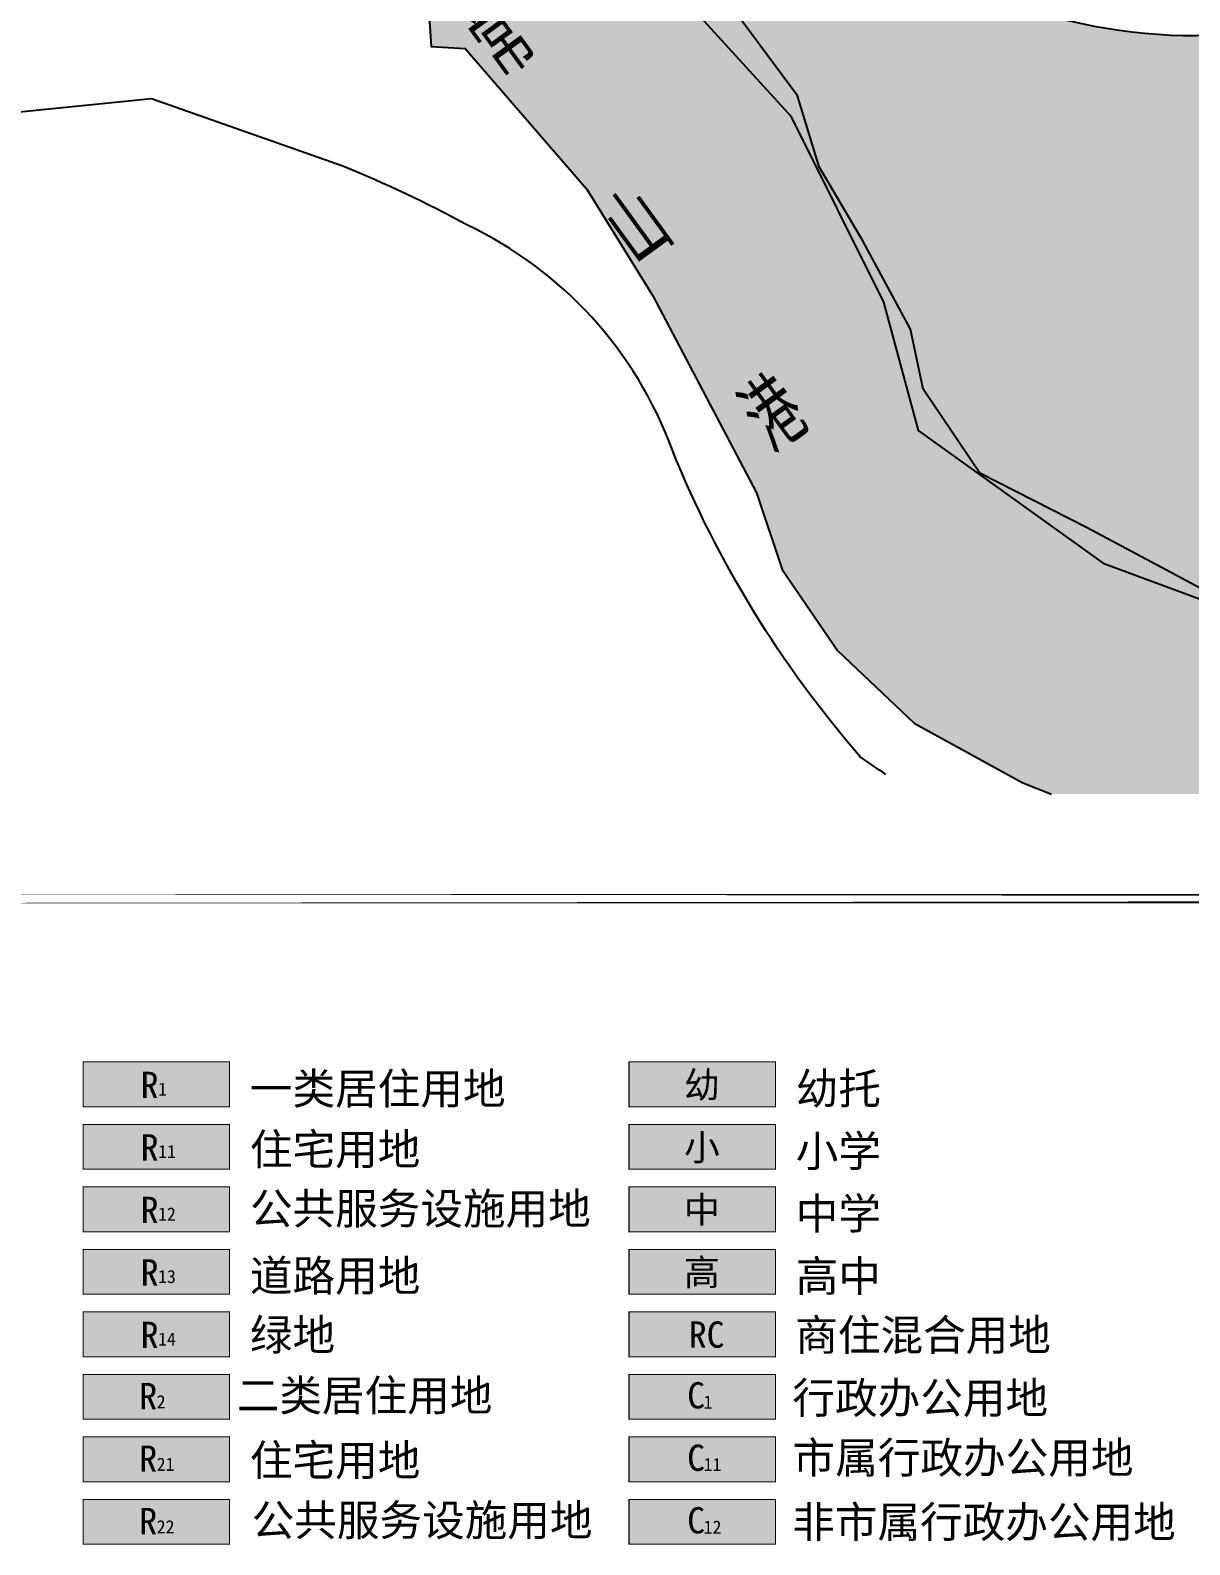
# Model space of a CAD drawing. Extents: x 2442 to 11417, y 1140 to 9206.
# Drawn here: x 6328 to 6996, y 2779 to 3651 of the extents above; entities that cross this region are included whole.
import ezdxf

# ---------------------------------------------------------------- set-up
doc = ezdxf.new("R2010")
doc.units = 0
doc.header["$LTSCALE"] = 1000
doc.header["$MEASUREMENT"] = 0
for name, color, linetype in [('13-X-图例', 7, 'Continuous'), ('FGX', 212, 'Continuous'), ('RD-红线', 1, 'Continuous'), ('TK', 7, 'Continuous'), ('YD-E1', 131, 'Continuous'), ('YD-G1', 100, 'Continuous'), ('zg-E1', 151, 'Continuous'), ('基层360', 220, 'Continuous'), ('蓝线', 5, 'Continuous')]:
    doc.layers.add(name, color=color, linetype=linetype)
doc.styles.add('ht', font='simhei.ttf')
doc.styles.get("Standard").update_dxf_attribs({"font": 'gbenor.shx', "bigfont": 'gbcbig.shx'})

msp = doc.modelspace()

# ---------------------------------------------------------------- hatches: boundary and pattern name
at = {"layer": '13-X-图例', "ltscale": 5000}
for color, points in [(51, [(6358.089734984091, 3057.016606781085), (6358.089734984017, 3031.25336681916), (6442.45689282882, 3031.253366819195), (6442.45689282882, 3057.01660678112)]), (51, [(6442.45689282882, 2995.253366819165), (6442.45689282882, 3021.016606781085), (6358.089734984087, 3021.01660678105), (6358.089734984017, 2995.253366819129)]), (51, [(6442.217348646737, 2959.274631668015), (6442.217348646733, 2985.037871629936), (6357.850190801999, 2985.037871629901), (6357.850190801933, 2959.274631667976)]), (51, [(6442.217348646724, 2923.202888011191), (6442.217348646724, 2948.966127973107), (6357.850190801986, 2948.966127973068), (6357.850190801921, 2923.20288801116)]), (51, [(6442.452133785103, 2887.044945709539), (6442.452133785103, 2912.808185671455), (6358.08497594037, 2912.80818567142), (6358.084975940305, 2887.0449457095)]), (32, [(6672.58176997724, 2913.016606781392), (6756.948927821939, 2913.016606781427), (6756.948927821973, 2887.253366819471), (6672.581769977171, 2887.253366819471)])]:
    msp.add_hatch(color=color, dxfattribs=at).paths.add_polyline_path(points)
at = {"layer": '13-X-图例'}
for color, points in [(31, [(6672.58176997724, 3057.016606781086), (6756.948927821939, 3057.016606781121), (6756.948927821973, 3031.253366819165), (6672.581769977171, 3031.253366819165)]), (31, [(6672.58176997724, 3021.016606781086), (6756.948927821939, 3021.016606781121), (6756.948927821973, 2995.253366819165), (6672.581769977171, 2995.253366819165)]), (31, [(6672.58176997724, 2985.016606781086), (6756.948927821939, 2985.016606781121), (6756.948927821973, 2959.253366819165), (6672.581769977171, 2959.253366819165)]), (31, [(6672.58176997724, 2949.016606781086), (6756.948927821939, 2949.016606781121), (6756.948927821973, 2923.253366819165), (6672.581769977171, 2923.253366819165)]), (50, [(6358.089734984087, 2877.016606781047), (6442.45689282882, 2877.016606781082), (6442.45689282882, 2851.253366819161), (6358.089734984017, 2851.253366819126)]), (21, [(6672.58176997724, 2877.016606781116), (6756.948927821903, 2877.016606781186), (6756.948927821973, 2851.253366819265), (6672.581769977171, 2851.25336681923)]), (221, [(6672.581769977336, 2877.016606781121), (6756.948927822034, 2877.016606781191), (6756.948927822034, 2851.253366819235), (6672.581769977231, 2851.253366819235)]), (50, [(6358.0897349841, 2841.016606781082), (6442.456892828834, 2841.016606781117), (6442.456892828834, 2815.253366819196), (6358.08973498403, 2815.253366819161)]), (221, [(6672.581769977336, 2841.016606781082), (6756.948927822034, 2841.016606781152), (6756.948927822034, 2815.253366819196), (6672.581769977231, 2815.253366819196)]), (50, [(6358.089734984087, 2805.016606781082), (6442.45689282882, 2805.016606781117), (6442.45689282882, 2779.253366819196), (6358.089734984017, 2779.253366819161)]), (221, [(6672.581769977336, 2805.016606781082), (6756.948927822034, 2805.016606781152), (6756.948927822034, 2779.253366819196), (6672.581769977231, 2779.253366819196)])]:
    msp.add_hatch(color=color, dxfattribs=at).paths.add_polyline_path(points)
at = {"layer": 'YD-E1'}
h = msp.add_hatch(color=256, dxfattribs=at)
edge = h.paths.add_edge_path()
edge.add_line((6916.058971744192, 3211.278373278204), (7296.190335077135, 3211.278373278205))
edge.add_line((7296.190335077135, 3211.278373278205), (7314.999517178539, 3324.118792425959))
edge.add_line((7314.999517178539, 3324.118792425959), (7275.378198924146, 3306.972600858194))
edge.add_line((7275.378198924146, 3306.972600858194), (7188.233725528133, 3290.17700538346))
edge.add_line((7188.233725528133, 3290.17700538346), (7106.339195635798, 3297.523639360457))
edge.add_line((7106.339195635798, 3297.523639360457), (7013.235608782586, 3323.79830548572))
edge.add_line((7013.235608782586, 3323.79830548572), (6936.591022630706, 3364.737901416932))
edge.add_line((6936.591022630706, 3364.737901416932), (6874.645026329455, 3396.230307231467))
edge.add_line((6874.645026329455, 3396.230307231467), (6842.09829672557, 3444.516537267735))
edge.add_line((6842.09829672557, 3444.516537267735), (6834.747958662871, 3479.158006412464))
edge.add_line((6834.747958662871, 3479.158006412464), (6807.451172621708, 3529.544792731428))
edge.add_line((6807.451172621708, 3529.544792731428), (6782.25269522658, 3572.583174153771))
edge.add_line((6782.25269522658, 3572.583174153771), (6769.652413660744, 3613.522770213514))
edge.add_line((6769.652413660744, 3613.522770213514), (6716.107995841965, 3685.953000829431))
edge.add_line((6716.107995841965, 3685.953000829431), (6661.510252049829, 3737.390065451849))
edge.add_line((6661.510252049829, 3737.390065451849), (6621.24191305133, 3794.579749925123))
edge.add_line((6621.24191305133, 3794.579749925123), (6588.693097651525, 3823.971599226406))
edge.add_line((6588.693097651525, 3823.971599226406), (6556.146368048252, 3853.365219653166))
edge.add_line((6556.146368048252, 3853.365219653166), (6513.099751441034, 3873.309878583726))
edge.add_line((6513.099751441034, 3873.309878583726), (6449.053360825605, 3893.254537513297))
edge.add_line((6449.053360825605, 3893.254537513297), (6398.658491942087, 3905.850791340219))
edge.add_line((6398.658491942087, 3905.850791340219), (6293.665879273845, 3897.452108038432))
edge.add_line((6293.665879273845, 3897.452108038432), (6219.119601651517, 3863.860917087223))
edge.add_line((6219.119601651517, 3863.860917087223), (6129.876819489418, 3806.127496678746))
edge.add_line((6129.876819489418, 3806.127496678746), (5889.841559969489, 3636.77235175125))
edge.add_line((5889.841559969489, 3636.77235175125), (5861.493533695193, 3611.578072978878))
edge.add_line((5861.493533695193, 3611.578072978878), (5816.346522520553, 3556.993716016018))
edge.add_line((5816.346522520553, 3556.993716016018), (5685.106278140047, 3410.030927274644))
edge.add_line((5685.106278140047, 3410.030927274644), (5625.260676789991, 3320.805101403711))
edge.add_line((5625.260676789991, 3320.805101403711), (5543.078307175889, 3193.151136832007))
edge.add_line((5543.078307175889, 3193.151136832007), (5497.931296011599, 3098.675690898443))
edge.add_line((5497.931296011599, 3098.675690898443), (5426.5366530844, 2927.570672600803))
edge.add_line((5426.5366530844, 2927.570672600803), (5405.911792998679, 2880.795989572682))
edge.add_line((5405.911792998679, 2880.795989572682), (5511.980923416846, 2851.554979894454))
edge.add_arc((5242.495413469282, 1874.020550868517), 1014.000000001364, 71.74313150120088, 74.58759755621611, ccw=False)
edge.add_line((5560.158952788275, 2836.977390913851), (5566.879302534393, 2852.859230746323))
edge.add_line((5566.879302534393, 2852.859230746323), (5587.760186286139, 2876.193826380389))
edge.add_line((5587.760186286139, 2876.193826380389), (5619.697864041005, 2954.794662783259))
edge.add_line((5619.697864041005, 2954.794662783259), (5651.635541788728, 3012.517456410105))
edge.add_line((5651.635541788728, 3012.517456410105), (5666.375848006144, 3044.449101561365))
edge.add_line((5666.375848006144, 3044.449101561365), (5683.573219551461, 3061.643200568441))
edge.add_line((5683.573219551461, 3061.643200568441), (5722.882093308132, 3135.330931218328))
edge.add_line((5722.882093308132, 3135.330931218328), (5762.190967065439, 3228.669313749294))
edge.add_line((5762.190967065439, 3228.669313749294), (5794.128644820321, 3258.144406007855))
edge.add_line((5794.128644820321, 3258.144406007855), (5887.857969879802, 3380.431856142278))
edge.add_line((5887.857969879802, 3380.431856142278), (5982.444556262777, 3468.858904039455))
edge.add_line((5982.444556262777, 3468.858904039455), (6074.571991535136, 3547.45974044751))
edge.add_line((6074.571991535136, 3547.45974044751), (6271.112188736424, 3654.306507108585))
edge.add_line((6271.112188736424, 3654.306507108585), (6342.356654453753, 3683.783370495145))
edge.add_line((6342.356654453753, 3683.783370495145), (6409.917607965515, 3681.326817619324))
edge.add_line((6409.917607965515, 3681.326817619324), (6441.855285721009, 3681.326817618845))
edge.add_line((6441.855285721009, 3681.326817618845), (6445.540883721816, 3704.66141325193))
edge.add_line((6445.540883721816, 3704.66141325193), (6477.478561477681, 3713.2584627555))
edge.add_line((6477.478561477681, 3713.2584627555), (6489.761802356119, 3729.223399760142))
edge.add_line((6489.761802356119, 3729.223399760142), (6498.35944522932, 3737.820449263492))
edge.add_line((6498.35944522932, 3737.820449263492), (6554.865690531764, 3697.29175462449))
edge.add_line((6554.865690531764, 3697.29175462449), (6558.551288533068, 3642.025513856086))
edge.add_line((6558.551288533068, 3642.025513856086), (6578.203639618305, 3640.798122981579))
edge.add_line((6578.203639618305, 3640.798122981579), (6648.221658464365, 3559.740733706895))
edge.add_line((6648.221658464365, 3559.740733706895), (6686.301999554076, 3498.333996311427))
edge.add_line((6686.301999554076, 3498.333996311427), (6746.051654531377, 3384.88801118476))
edge.add_line((6746.051654531377, 3384.88801118476), (6760.791960742412, 3340.67537279208))
edge.add_line((6760.791960742412, 3340.67537279208), (6792.729638500543, 3294.006181528213))
edge.add_line((6792.729638500543, 3294.006181528213), (6836.950557131378, 3252.250096016567))
edge.add_line((6836.950557131378, 3252.250096016567), (6899.59737996123, 3217.86189800892))
edge.add_line((6899.59737996123, 3217.86189800892), (6916.058971744192, 3211.278373278204))
at = {"layer": 'YD-G1'}
h = msp.add_hatch(color=256, dxfattribs=at)
edge = h.paths.add_edge_path()
edge.add_line((6334.030802694435, 3972.017776171489), (6658.090594713996, 4097.95333804315))
edge.add_line((6658.090594713996, 4097.95333804315), (6673.507266693232, 4088.455575242926))
edge.add_line((6673.507266693236, 4088.455575242461), (6688.708275883746, 3930.324858321148))
edge.add_arc((6999.27661653083, 3960.179603132125), 311.9999999999612, 185.4909360959213, 270.0424504551895)
edge.add_line((6999.507777375776, 3648.179688765727), (7102.809613244487, 3648.256225131651))
edge.add_arc((6118.50177159036, 3652.645706696604), 984.3176289644589, 351.2997668242568, 359.74449344998385, ccw=False)
edge.add_line((7091.493124561631, 3503.75305498709), (7077.345988118099, 3418.881272820698))
edge.add_line((7077.345988118157, 3418.881272820699), (7277.868882572199, 3405.463602413186))
edge.add_line((7277.868882572146, 3405.463602412719), (7260.989319536673, 3304.199392321391))
edge.add_line((7260.989319536727, 3304.199392321857), (7188.233725529306, 3290.17700538254))
edge.add_line((7188.233725529364, 3290.177005382541), (7106.339195637182, 3297.523639361867))
edge.add_line((7106.339195637128, 3297.523639361401), (7013.235608779318, 3323.79830548662))
edge.add_line((7013.235608779318, 3323.79830548662), (6936.591022389147, 3364.737901543148))
edge.add_line((6936.591022389143, 3364.737901543614), (6874.645026329799, 3396.230307231936))
edge.add_line((6874.645026329804, 3396.23030723147), (6842.098296725681, 3444.516537268202))
edge.add_line((6842.098296725623, 3444.516537268201), (6834.747958663109, 3479.158006412001))
edge.add_line((6834.747958663109, 3479.158006412001), (6807.451172561201, 3529.54479283749))
edge.add_line((6807.451172561201, 3529.54479283749), (6782.252695225627, 3572.583174156091))
edge.add_line((6782.252695225685, 3572.583174156091), (6769.6524136604, 3613.522770213046))
edge.add_line((6769.652413660337, 3613.522770213511), (6716.1079958399, 3685.953000832205))
edge.add_line((6716.107995839964, 3685.95300083174), (6661.510252049022, 3737.39006545091))
edge.add_line((6661.510252049022, 3737.39006545091), (6621.241913049795, 3794.579749927436))
edge.add_line((6621.241913049736, 3794.579749927436), (6588.693097651525, 3823.971599226406))
edge.add_line((6588.693097651525, 3823.971599226406), (6556.146368047557, 3853.365219652693))
edge.add_line((6556.146368047612, 3853.36521965316), (6513.099751438698, 3873.309878584635))
edge.add_line((6513.099751438698, 3873.309878584635), (6449.053360819416, 3893.2545375151))
edge.add_line((6449.053360819422, 3893.254537514635), (6398.658491942093, 3905.850791339753))
edge.add_line((6398.658491942087, 3905.850791340219), (6355.696676661679, 3902.41414307122))
edge.add_line((6355.696676661679, 3902.41414307122), (6334.030802694018, 3972.017776172416))
edge = h.paths.add_edge_path(flags=16)
edge.add_line((6629.660061669958, 4065.447553999285), (6492.822642112875, 4012.270030155323))
edge.add_line((6492.822642112875, 4012.270030155323), (6502.343457203158, 3987.770887005222))
edge.add_line((6502.343457203158, 3987.770887005222), (6637.737656770158, 3915.932282335603))
edge.add_line((6637.737656770158, 3915.932282335603), (6669.528394884514, 3921.577656016638))
edge.add_arc((6999.276616530454, 3960.179603132581), 331.9999999997021, 185.4909360960111, 186.6769354821976, ccw=False)
edge.add_line((6668.80004891918, 3928.411092628099), (6657.110467165028, 4050.013673096601))
edge.add_line((6657.110467165028, 4050.013673096601), (6629.660061669747, 4065.447553999203))

# ---------------------------------------------------------------- linework, layer by layer
at = {"layer": '13-X-图例', "linetype": 'Continuous', "const_width": 0.6}
for points in [[(6358.089734984087, 3057.016606781086), (6442.45689282882, 3057.016606781121), (6442.45689282882, 3031.2533668192), (6358.089734984017, 3031.253366819165)], [(6672.58176997724, 3057.016606781086), (6756.948927821939, 3057.016606781121), (6756.948927821973, 3031.253366819165), (6672.581769977171, 3031.253366819165)], [(6358.089734984087, 3021.016606781051), (6442.45689282882, 3021.016606781086), (6442.45689282882, 2995.253366819165), (6358.089734984017, 2995.253366819131)], [(6672.58176997724, 3021.016606781086), (6756.948927821939, 3021.016606781121), (6756.948927821973, 2995.253366819165), (6672.581769977171, 2995.253366819165)], [(6358.0897349841, 2985.016606781086), (6442.456892828834, 2985.016606781121), (6442.456892828834, 2959.2533668192), (6358.08973498403, 2959.253366819165)], [(6672.58176997724, 2985.016606781086), (6756.948927821939, 2985.016606781121), (6756.948927821973, 2959.253366819165), (6672.581769977171, 2959.253366819165)], [(6358.0897349841, 2949.016606781086), (6442.456892828834, 2949.016606781121), (6442.456892828834, 2923.2533668192), (6358.08973498403, 2923.253366819165)], [(6672.58176997724, 2949.016606781086), (6756.948927821939, 2949.016606781121), (6756.948927821973, 2923.253366819165), (6672.581769977171, 2923.253366819165)], [(6358.0897349841, 2913.016606781086), (6442.456892828834, 2913.016606781121), (6442.456892828834, 2887.2533668192), (6358.08973498403, 2887.253366819165)], [(6672.58176997724, 2913.016606781392), (6756.948927821939, 2913.016606781427), (6756.948927821973, 2887.253366819471), (6672.581769977171, 2887.253366819471)], [(6358.089734984087, 2877.016606781047), (6442.45689282882, 2877.016606781082), (6442.45689282882, 2851.253366819161), (6358.089734984017, 2851.253366819126)], [(6672.581769977336, 2877.016606781121), (6756.948927822034, 2877.016606781191), (6756.948927822034, 2851.253366819235), (6672.581769977231, 2851.253366819235)], [(6358.0897349841, 2841.016606781082), (6442.456892828834, 2841.016606781117), (6442.456892828834, 2815.253366819196), (6358.08973498403, 2815.253366819161)], [(6672.581769977336, 2841.016606781082), (6756.948927822034, 2841.016606781152), (6756.948927822034, 2815.253366819196), (6672.581769977231, 2815.253366819196)], [(6358.089734984087, 2805.016606781082), (6442.45689282882, 2805.016606781117), (6442.45689282882, 2779.253366819196), (6358.089734984017, 2779.253366819161)], [(6672.581769977336, 2805.016606781082), (6756.948927822034, 2805.016606781152), (6756.948927822034, 2779.253366819196), (6672.581769977231, 2779.253366819196)]]:
    msp.add_lwpolyline(points, close=True, dxfattribs=at)
at = {"layer": 'FGX'}
msp.add_lwpolyline([(6688.708275883804, 3930.324858321148, 0.3866276206702916), (6999.507777375834, 3648.179688765728)], format="xyb", dxfattribs=at)
msp.add_lwpolyline([(7013.235608779318, 3323.79830548662), (6936.591022389147, 3364.737901543148), (6936.591022389143, 3364.737901543614), (6874.645026329799, 3396.230307231936), (6874.645026329804, 3396.23030723147), (6842.098296725681, 3444.516537268202), (6842.098296725623, 3444.516537268201), (6834.747958663109, 3479.158006412001), (6834.747958663109, 3479.158006412001), (6807.451172561201, 3529.54479283749), (6807.451172561201, 3529.54479283749), (6782.252695225627, 3572.583174156091), (6782.252695225685, 3572.583174156091), (6769.6524136604, 3613.522770213046), (6769.652413660337, 3613.522770213511), (6716.1079958399, 3685.953000832205)], dxfattribs=at)
at = {"layer": 'RD-红线'}
msp.add_lwpolyline([(5678.140889132454, 2791.366803514442), (5626.484274322338, 2812.502599041607, 0.0298539444309165), (5511.980923416846, 2851.554979894454), (5341.524975588327, 2898.546069577344), (5327.200525505605, 2928.199320419568), (5399.492026016869, 3098.338433106521, -0.2022824941735947), (6278.559485388036, 3950.460607757578), (6658.090594713996, 4097.95333804315), (6673.507266693232, 4088.455575242926), (6688.708275883688, 3930.324858321148, 0.3866276206703452), (6999.507777375776, 3648.179688765727), (7332.525482813839, 3648.426421699417), (7352.536089910406, 3628.019830632608, -0.03325970414022376), (7338.196588036881, 3463.283121026184), (7296.190335077077, 3211.278373278205)], format="xyb", dxfattribs=at)
at = {"layer": 'TK', "linetype": 'Continuous', "const_width": 5.46193054645554, "flags": 128}
msp.add_lwpolyline([(6094.531688581137, 3151.130113422554), (10610.32442361478, 3151.130113422554), (6094.531688581137, 3151.130113422554)], dxfattribs=at)
at = {"layer": 'zg-E1'}
for points in [[(6554.865690531758, 3697.291754624956), (6558.551288533072, 3642.02551385562), (6578.203639618538, 3640.798122981581), (6648.221658464154, 3559.740733704565), (6686.301999556126, 3498.33399631005), (6746.051654531449, 3384.888011183364), (6760.791960742465, 3340.675372792546), (6792.729638499791, 3294.00618152774), (6836.950557130745, 3252.250096015629), (6899.597379975557, 3217.861898002071), (6916.058971742662, 3211.278373278205)], [(7296.190335077135, 3211.278373278205), (7303.825686016669, 3257.084522408591), (7314.999517178485, 3324.118792425493), (7275.378198923622, 3306.972600858189), (7188.233725525813, 3290.177005382507), (7106.339195636725, 3297.523639360932), (7013.235608779488, 3323.798305487087), (6936.591022402834, 3364.737901530239), (6874.645026329508, 3396.230307231933), (6842.098296725623, 3444.516537268201), (6834.747958663283, 3479.158006412002), (6807.451172561407, 3529.544792828178), (6782.252695225045, 3572.583174156085), (6769.6524136604, 3613.522770213046), (6716.107995838916, 3685.95300083173)], [(7499.187847724045, 3501.618181995425), (7494.812071086808, 3504.320404911201), (7454.915003420409, 3500.121063260116), (7430.765680467989, 3475.977062678241), (7392.9690073619, 3414.044300621702), (7385.620755094117, 3381.501616738916), (7382.469120357339, 3364.706021263984), (7345.723687428365, 3337.414728352846), (7275.378198924083, 3306.972600858659), (7188.233725529364, 3290.177005382541), (7106.339195637128, 3297.523639361401), (7013.235608779318, 3323.79830548662), (6936.591022389143, 3364.737901543614), (6874.645026329804, 3396.23030723147), (6842.098296725623, 3444.516537268201), (6834.747958663109, 3479.158006412001), (6807.451172561201, 3529.54479283749), (6782.252695225685, 3572.583174156091), (6769.652413660337, 3613.522770213511), (6716.107995839964, 3685.95300083174)]]:
    msp.add_lwpolyline(points, dxfattribs=at)
at = {"layer": '蓝线', "linetype": 'Continuous', "ltscale": 0.3}
msp.add_lwpolyline([(7986.606533182646, 4002.788161678347), (7986.412339645723, 4002.389140879402), (7948.75506820379, 3946.539352195044), (7862.659484154778, 3792.641877438989), (7826.00924669113, 3710.51770616055), (7715.801976380637, 3562.498448707978), (7622.850416301982, 3469.023294076324), (7571.677749078255, 3444.560407483135), (7537.192610156955, 3469.579287464265), (7473.424340534057, 3483.772642739089), (7420.678650343958, 3468.002987038808), (7352.755959342951, 3322.543940183775), (7322.980388148342, 3296.573632582091), (7032.963839233795, 3311.811356524006), (6946.821591461892, 3343.668352518231), (6839.391961245099, 3420.688591516111), (6819.50058434566, 3494.663916923571), (6766.134754098195, 3601.327899914235), (6689.897806529014, 3685.135360444896), (6610.520226568333, 3796.453856389038), (6516.047420913092, 3841.889367456126), (6355.116839786215, 3856.480287560658), (6272.728304813327, 3846.396293740812), (6044.792295244384, 3717.451987278415)], dxfattribs=at)
msp.add_lwpolyline([(7986.606533182646, 4002.788161678347), (7986.412339645723, 4002.389140879402), (7948.75506820379, 3946.539352195044), (7862.659484154778, 3792.641877438989), (7826.00924669113, 3710.51770616055), (7715.801976380637, 3562.498448707978), (7622.850416301982, 3469.023294076324), (7571.677749078255, 3444.560407483135), (7537.192610156955, 3469.579287464265), (7473.424340534057, 3483.772642739089), (7420.678650343958, 3468.002987038808), (7352.755959342951, 3322.543940183775), (7322.980388148342, 3296.573632582091), (7032.963839233795, 3311.811356524006), (6946.821591461892, 3343.668352518231), (6839.391961245099, 3420.688591516111), (6819.50058434566, 3494.663916923571), (6766.134754098195, 3601.327899914235), (6689.897806529014, 3685.135360444896), (6610.520226568333, 3796.453856389038), (6516.047420913092, 3841.889367456126), (6355.116839786215, 3856.480287560658), (6272.728304813327, 3846.396293740812), (6044.792295244384, 3717.451987278415)], dxfattribs=at)
msp.add_lwpolyline([(6820.61132123031, 3222.645805743057, -0.008642860385680427), (6805.876001691924, 3232.812376393895, -0.08316148080143368), (6697.576363300979, 3409.432047281909, 0.1966112603453964), (6579.157446519999, 3539.15947227875, 0.02689774434501935), (6507.751753124814, 3573.017689016665), (6397.397792871987, 3611.715458541608), (6304.204063137036, 3602.447535445413), (6044.792295244384, 3449.912300745853)], format="xyb", dxfattribs=at)

# ---------------------------------------------------------------- texts
at = {"layer": '13-X-图例', "linetype": 'Continuous', "style": 'ht'}
for s, height, p in [('一类居住用地', 18, (6454.163358853212, 3032.664369875392)), ('幼', 15.12, (6704.281293283644, 3036.284904019641)), ('幼托', 18, (6768.655393846366, 3032.664369875392)), ('R', 15.12, (6391.209873608177, 3036.250696105828)), ('1 ', 7.56, (6401.212617066516, 3037.644142170639)), ('住宅用地', 18, (6454.163358853295, 2997.721854203558)), ('R', 15.12, (6391.209873608177, 3000.250696105792)), ('小', 15.12, (6704.281293283644, 3000.268373892578)), ('小学', 18, (6768.655393846366, 2996.664369875392)), ('11', 7.56, (6401.212617066516, 3001.644142170604)), ('公共服务设施用地', 18, (6454.163358853321, 2963.554560458033)), ('R', 15.12, (6391.209873608191, 2964.250696105828)), ('中', 15.12, (6704.281293283644, 2964.327274917577)), ('中学', 18, (6768.655393846366, 2960.664369875392)), ('12', 7.56, (6401.21261706653, 2965.644142170639)), ('R', 15.12, (6391.209873608191, 2928.250696105828)), ('道路用地', 18, (6454.163358853335, 2924.910051496678)), ('高', 15.12, (6704.281293283644, 2928.294762348415)), ('高中', 18, (6768.655393846366, 2924.664369875392)), ('13', 7.56, (6401.21261706653, 2929.644142170639)), ('R', 15.12, (6391.209873608191, 2892.250696105828)), ('绿地', 18, (6454.163358853317, 2890.871357173616)), ('RC', 15.12, (6707.037786860239, 2892.44705246176)), ('商住混合用地', 18, (6768.369172150042, 2890.769422304549)), ('14', 7.56, (6401.21261706653, 2893.644142170639)), ('R', 15.12, (6390.429472688938, 2856.974652071721)), ('二类居住用地', 18, (6446.570586353554, 2855.952995954745)), ('C', 15.12, (6706.113472674788, 2857.459726235133)), ('行政办公用地', 18, (6766.7409634801, 2854.492677058389)), ('2', 7.56, (6400.432216147277, 2857.502158468968)), ('1', 7.56, (6715.571918490674, 2857.32842894254)), ('R', 15.12, (6390.429472688951, 2820.974652071756)), ('住宅用地', 18, (6454.163358853317, 2818.627610236874)), ('C', 15.12, (6706.113472674788, 2821.459726235094)), ('市属行政办公用地', 18, (6766.863212488128, 2820.084822416958)), ('21', 7.56, (6400.43221614729, 2821.502158469003)), ('11', 7.56, (6715.571918490674, 2821.328428942501)), ('公共服务设施用地', 18, (6455.162995721724, 2784.062903756055)), ('C', 15.12, (6706.113472674788, 2785.459726235094)), ('非市属行政办公用地', 18, (6766.663232803751, 2783.043515116105)), ('R', 15.12, (6390.429472688938, 2784.974652071756)), ('22', 7.56, (6400.432216147277, 2785.502158469003)), ('12', 7.56, (6715.571918490674, 2785.328428942501))]:
    msp.add_text(s, height=height, dxfattribs=at).set_placement(p)
at = {"layer": '基层360', "color": 0, "insert": (6576.037845792052, 3653.307585326115), "char_height": 25, "width": 404.2273864774106, "attachment_point": 1, "rotation": 36.0595639868208}
msp.add_mtext('{\\H1.6x;常\\P\\P山\\P\\P港}', dxfattribs=at)

doc.saveas('drawing.dxf')
